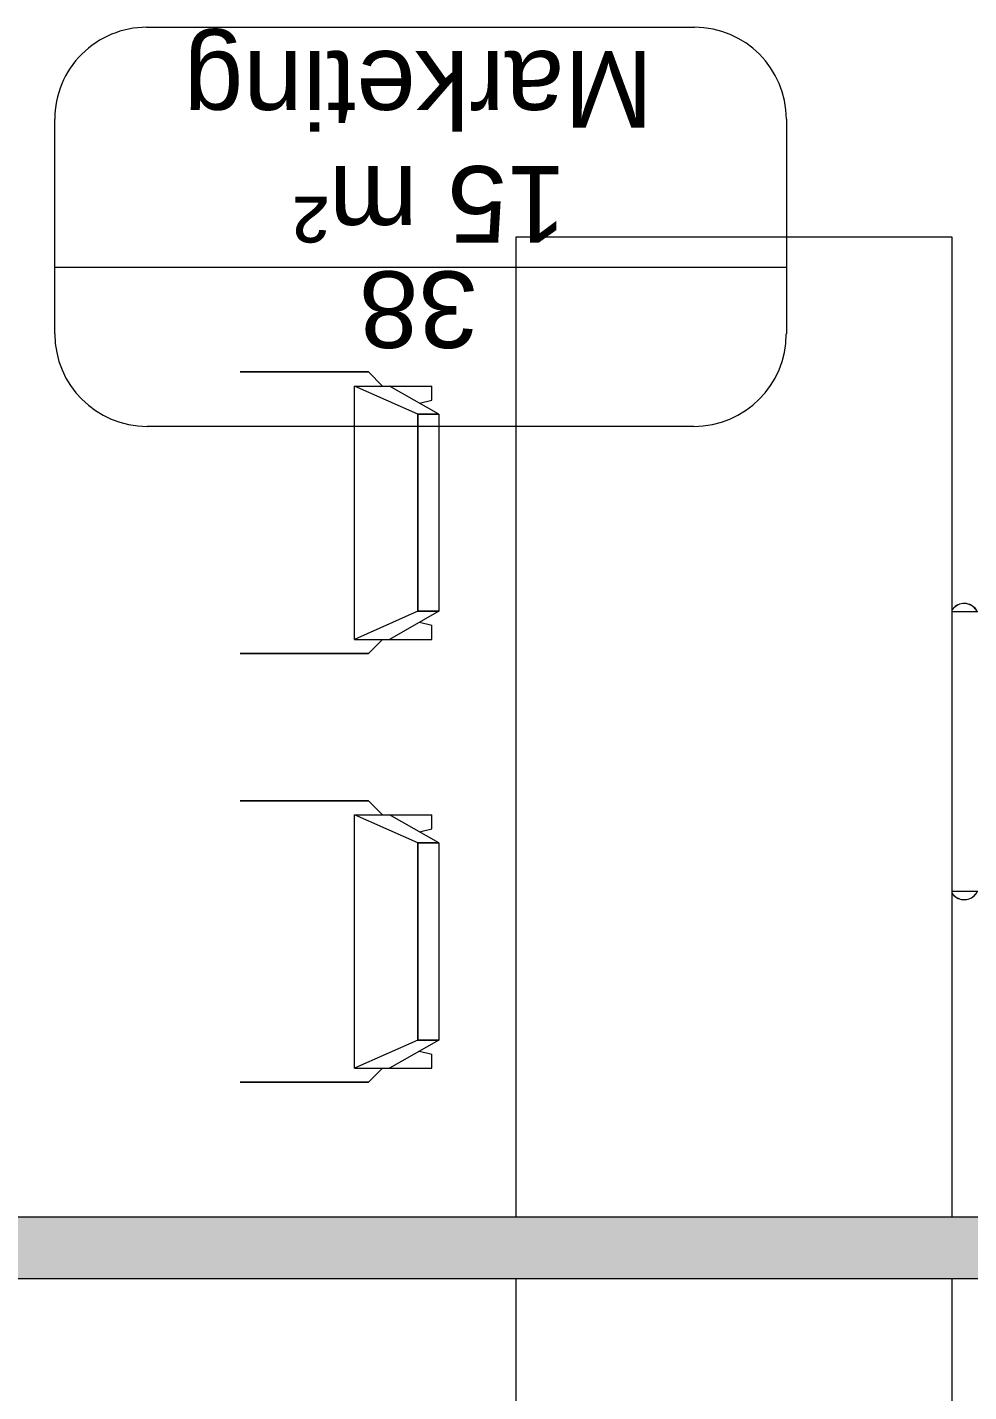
# Model space of a CAD drawing. Header units: centimetres. Extents: x -5566 to 5867, y -120 to 4683.
# Drawn here: x -2229.8 to -2076, y 1367 to 1589.7 of the extents above; entities that cross this region are included whole.
import ezdxf

# ---------------------------------------------------------------- set-up
doc = ezdxf.new("R2010")
doc.units = ezdxf.units.CM
for name, color, linetype, lineweight in [('A-AREA-IDEN', 2, 'Continuous', 5), ('A-WALL-PATT', 111, 'Continuous', 20), ('G-IMPT', 8, 'Continuous', 13), ('I-FURN', 30, 'Continuous', 13), ('I-WALL', 2, 'Continuous', 13)]:
    doc.layers.add(name, color=color, linetype=linetype, lineweight=lineweight)
doc.styles.add('Arial', font='arial.ttf', dxfattribs={"height": 12.5})

# ---------------------------------------------------------------- blocks, each defined once
blk = doc.blocks.new('AR_FUR_Desk_Office - 160_70-V74-Level _9_00')
at = {"layer": 'I-FURN'}
for p, q in [((156.2, -1.83), (-3.8, -1.83)), ((156.2, -73.1), (156.2, -1.83)), ((-3.8, -73.1), (156.2, -73.1))]:
    blk.add_line(p, q, dxfattribs=at)
blk = doc.blocks.new('AR_FUR_Chair_Office - AR_FUR_Chair_Office-V75-Level _9_00')
at = {"layer": 'I-FURN'}
for p, q in [((-22.17, 22.06), (-22.06, 22.17)), ((-18.66, 17.76), (-22.17, 21.27)), ((-21.27, 22.17), (-17.25, 18.15)), ((17.25, 18.15), (21.27, 22.17)), ((22.17, 21.27), (18.66, 17.76)), ((22.06, 22.17), (22.17, 22.06)), ((-21.65, 16.89), (-23.5, 13.21)), ((23.5, 13.21), (21.65, 16.89)), ((-21.65, 14.8), (-23.5, 11.11)), ((23.5, 11.11), (21.65, 14.8)), ((-23.5, 13.21), (-26.67, 11.94)), ((-26.67, 10.67), (-26.67, 11.94)), ((-23.5, 11.94), (-23.5, 13.21)), ((-23.5, 11.94), (-23.5, 11.11)), ((-22.86, 7.93), (-22.86, 11.14)), ((-22.64, 11.55), (-20.59, 12.29)), ((22.86, 11.14), (22.86, 7.93)), ((26.67, 11.94), (23.5, 13.21)), ((23.5, 13.21), (23.5, 11.94)), ((23.5, 11.11), (23.5, 11.94)), ((26.67, 11.94), (26.67, 10.67)), ((-23.5, 10.32), (-26.99, 10.32)), ((-26.99, 10.16), (-26.99, 10.32)), ((-26.99, -6.79), (-26.99, 10.16)), ((-26.67, 10.32), (-26.67, 10.67)), ((-23.5, 10.32), (-26.67, 10.32)), ((-22.91, 11.11), (-23.5, 11.11)), ((-23.5, 11.11), (-23.5, 10.32)), ((-23.5, 10.32), (-23.5, 10.16)), ((-23.5, 10.16), (-23.5, -6.79)), ((-22.86, 11.11), (-22.91, 11.11)), ((-22.86, 11.11), (-22.89, 11.11)), ((-22.86, 11.11), (-22.86, 11.11)), ((22.89, 11.11), (22.86, 11.11)), ((22.91, 11.11), (22.86, 11.11)), ((22.86, 11.11), (22.86, 11.11)), ((23.5, 11.11), (22.91, 11.11)), ((23.5, 10.32), (23.5, 11.11)), ((26.99, 10.32), (23.5, 10.32)), ((23.5, 10.16), (23.5, 10.32)), ((23.5, 10.32), (26.67, 10.32)), ((23.5, -6.79), (23.5, 10.16)), ((26.67, 10.67), (26.67, 10.32)), ((26.99, 10.32), (26.99, 10.16)), ((26.99, 10.16), (26.99, -6.79)), ((-22.86, -16.18), (-22.86, 7.93)), ((22.86, 7.93), (22.86, -16.18)), ((-23.5, -4.13), (-22.86, -4.13)), ((22.86, -4.13), (23.5, -4.13)), ((-26.99, -9.43), (-26.99, -6.79)), ((-23.5, -6.79), (-23.5, -9.43)), ((23.5, -9.43), (23.5, -6.79)), ((26.99, -6.79), (26.99, -9.43)), ((-26.99, -11.46), (-26.99, -9.43)), ((-23.5, -9.43), (-23.5, -11.51)), ((23.5, -11.51), (23.5, -9.43)), ((26.99, -9.43), (26.99, -11.46)), ((-26.99, -11.72), (-26.99, -11.46)), ((-26.99, -11.72), (-23.5, -11.78)), ((-23.5, -11.51), (-23.5, -11.77)), ((23.5, -11.77), (23.5, -11.51)), ((23.5, -11.78), (26.99, -11.72)), ((26.99, -11.46), (26.99, -11.72)), ((-22.86, -17), (-22.86, -16.18)), ((-22.86, -23.73), (-22.86, -17)), ((22.86, -16.18), (22.86, -17)), ((22.86, -17), (22.86, -23.73))]:
    blk.add_line(p, q, dxfattribs=at)
at = {"layer": 'I-FURN', "flags": 128}
for points in [[(-21.27, 22.17), (-21.37, 22.25), (-21.48, 22.3), (-21.6, 22.33), (-21.73, 22.33), (-21.85, 22.3), (-21.96, 22.25), (-22.06, 22.17)], [(22.06, 22.17), (21.96, 22.25), (21.85, 22.3), (21.73, 22.33), (21.6, 22.33), (21.48, 22.3), (21.37, 22.25), (21.27, 22.17)], [(-22.17, 22.06), (-22.25, 21.96), (-22.3, 21.85), (-22.33, 21.73), (-22.33, 21.6), (-22.3, 21.48), (-22.25, 21.37), (-22.17, 21.27)], [(22.17, 21.27), (22.25, 21.37), (22.3, 21.48), (22.33, 21.6), (22.33, 21.73), (22.3, 21.85), (22.25, 21.96), (22.17, 22.06)], [(-20.39, 15.18), (-16.4, 16.31), (-12.36, 17.18), (-8.26, 17.81), (-4.14, 18.19), (0, 18.32), (4.14, 18.19), (8.26, 17.81), (12.36, 17.18), (16.4, 16.31), (20.39, 15.18)], [(-20.97, 17.08), (-21.23, 17.05), (-21.44, 17), (-21.58, 16.95), (-21.65, 16.89)], [(-5.61, 15.5), (-3.16, 15.67), (-0.87, 15.74)], [(0, 15.74), (1.89, 15.72), (4.42, 15.59), (6.32, 15.42)], [(21.65, 16.89), (21.58, 16.95), (21.44, 17), (21.23, 17.05), (20.97, 17.08)], [(-22.85, 11.12), (-22.24, 12.35), (-21.63, 13.57), (-21.02, 14.79)], [(-20.97, 14.99), (-21.23, 14.96), (-21.44, 14.91), (-21.58, 14.86), (-21.65, 14.8)], [(-20.39, 15.18), (-20.64, 15.1), (-20.87, 15.01)], [(-20.19, 12.43), (-18.08, 13.11), (-15.64, 13.78), (-13.69, 14.24)], [(-12.7, 14.45), (-10.7, 14.83), (-8.2, 15.21), (-6.28, 15.42)], [(7.32, 15.31), (9.44, 15.04), (11.93, 14.61), (14.41, 14.08), (16.85, 13.46), (18.95, 12.83)], [(20.87, 15.01), (20.64, 15.1), (20.39, 15.18)], [(21.65, 14.8), (21.58, 14.86), (21.44, 14.91), (21.23, 14.96), (20.97, 14.99)], [(21.02, 14.79), (21.63, 13.57), (22.24, 12.35), (22.85, 11.12)], [(19.89, 12.52), (21.67, 11.92), (22.64, 11.55)]]:
    blk.add_lwpolyline(points, dxfattribs=at)
at = {"layer": 'I-FURN'}
for centre, radius, start, end in [((-21.77, 21.77), 2.41, 135, 299.6706), ((-21.77, 21.77), 2.4, 135, 299.5769), ((-21.77, 21.77), 2.41, 330.3294, 135), ((-21.77, 21.77), 2.4, 330.4231, 135), ((-21.77, 21.77), 1, 135, 275), ((-21.77, 21.77), 1, 355, 135), ((-21.77, 21.77), 0.555, 93.4267, 135), ((21.77, 21.77), 2.41, 129, 209.6706), ((21.77, 21.77), 2.4, 129, 209.5769), ((21.77, 21.77), 2.41, 45, 128.6608), ((21.77, 21.77), 2.4, 45, 128.913), ((21.77, 21.77), 2.41, 240.3294, 45), ((21.77, 21.77), 2.4, 240.4231, 45), ((21.77, 21.77), 1, 45, 185), ((21.77, 21.77), 1, 265, 45), ((21.77, 21.77), 0.555, 45, 86.5733), ((-21.77, 21.77), 0.555, 135, 176.5733), ((21.77, 21.77), 0.555, 3.4267, 45), ((-22.86, 13.21), 0.635, 127.5514, 180), ((22.86, 13.21), 0.635, 360, 52.4486), ((-22.91, 11.43), 0.317, 270, 280.5561), ((22.91, 11.43), 0.317, 259.4439, 270), ((-21.77, -21.77), 2.41, 117, 225), ((-21.77, -21.77), 2.4, 117, 225), ((21.77, -21.77), 2.4, 315, 63), ((21.77, -21.77), 2.41, 315, 63), ((-21.77, -21.77), 2.41, 225, 234.4467), ((-21.77, -21.77), 2.4, 225, 234.8831), ((21.77, -21.77), 2.4, 305.1169, 315), ((21.77, -21.77), 2.41, 305.5533, 315)]:
    blk.add_arc(centre, radius, start, end, dxfattribs=at)
for points, knots in [([(20.39, 17.28), (16.73, 18.43), (9.22, 20.11), (-4.62, 20.82), (-14.54, 19.12), (-20.39, 17.28)], [-1, -1, -1, -1, -0.722222, -0.444444, 0, 0, 0, 0]), ([(-20.39, 15.08), (-14.54, 16.92), (-4.62, 18.62), (9.22, 17.92), (16.73, 16.23), (20.39, 15.08)], [0, 0, 0, 0, 0.444444, 0.722222, 1, 1, 1, 1])]:
    blk.add_open_spline(points, degree=3, knots=knots, dxfattribs=at)
for points in [[(-20.87, 17.11), (-20.89, 17.1), (-20.92, 17.09), (-20.95, 17.09), (-20.97, 17.08)], [(-20.39, 17.28), (-20.47, 17.25), (-20.64, 17.2), (-20.79, 17.14), (-20.87, 17.11)], [(20.87, 17.11), (20.79, 17.14), (20.64, 17.2), (20.47, 17.25), (20.39, 17.28)], [(20.97, 17.08), (20.95, 17.09), (20.92, 17.09), (20.89, 17.1), (20.87, 17.11)], [(-23.42, 13.51), (-23.42, 13.5), (-23.43, 13.49), (-23.43, 13.49)], [(-23.33, 13.63), (-23.34, 13.62), (-23.34, 13.62), (-23.35, 13.61)], [(-21.02, 14.79), (-21.02, 14.8), (-21, 14.81), (-20.97, 14.83), (-20.95, 14.84)], [(-20.87, 15.01), (-20.89, 15.01), (-20.92, 15), (-20.95, 14.99), (-20.97, 14.99)], [(-20.95, 14.84), (-20.93, 14.86), (-20.88, 14.89), (-20.78, 14.94), (-20.66, 14.98), (-20.53, 15.03), (-20.44, 15.07), (-20.39, 15.08)], [(20.39, 15.08), (20.44, 15.07), (20.53, 15.03), (20.66, 14.98), (20.78, 14.94), (20.88, 14.89), (20.93, 14.86), (20.95, 14.84)], [(20.97, 14.99), (20.95, 14.99), (20.92, 15), (20.89, 15.01), (20.87, 15.01)], [(20.95, 14.84), (20.97, 14.83), (21, 14.81), (21.02, 14.8), (21.02, 14.79)], [(23.35, 13.61), (23.34, 13.62), (23.34, 13.62), (23.33, 13.63)], [(23.43, 13.49), (23.43, 13.49), (23.42, 13.5), (23.42, 13.51)], [(-22.86, 11.12), (-22.86, 11.12), (-22.86, 11.12), (-22.85, 11.12)], [(22.85, 11.12), (22.86, 11.12), (22.86, 11.12), (22.86, 11.12)]]:
    blk.add_open_spline(points, degree=3, dxfattribs=at)
blk = doc.blocks.new('AR_FUR_Desk_Office - 160_70-V19-Level _9_00')
at = {"layer": 'I-FURN'}
for p, q in [((156.2, 73.1), (-3.8, 73.1)), ((156.2, 1.83), (156.2, 73.1)), ((-3.8, 1.83), (156.2, 1.83))]:
    blk.add_line(p, q, dxfattribs=at)
blk = doc.blocks.new('AR_FUR_Chair_Armless - 12ZSTG16_dwg-385050-Level _9_00')
at = {"layer": 'G-IMPT', "lineweight": 5}
for p, q in [((-48.26, 20.68), (-45.96, 22.98)), ((-45.96, 22.98), (-48.26, 20.68)), ((-45.96, 22.98), (-25, 22.98)), ((-25, 22.98), (-45.96, 22.98)), ((-57.45, 16.09), (-49.41, 20.68)), ((-57.45, 16.09), (-49.41, 20.68)), ((-56.3, 20.68), (-56.3, 18.38)), ((-49.41, 20.68), (-56.3, 20.68)), ((-54.01, 16.09), (-43.66, 20.68)), ((-54.01, 16.09), (-43.66, 20.68)), ((-43.66, 20.68), (-49.41, 20.68)), ((-43.66, 20.68), (-43.66, -20.68)), ((-54.3, 17.89), (-56.3, 18.38)), ((-57.45, -16.09), (-57.45, 16.09)), ((-57.45, 16.09), (-54.01, 16.09)), ((-57.45, -16.09), (-57.45, 16.09)), ((-54.01, 16.09), (-57.45, 16.09)), ((-54.01, -16.09), (-54.01, 16.09)), ((-54.01, 16.09), (-54.01, -16.09)), ((-57.45, -16.09), (-54.01, -16.09)), ((-57.45, -16.09), (-49.41, -20.68)), ((-54.01, -16.09), (-57.45, -16.09)), ((-57.45, -16.09), (-49.41, -20.68)), ((-54.01, -16.09), (-43.66, -20.68)), ((-54.01, -16.09), (-43.66, -20.68)), ((-54.3, -17.89), (-56.3, -18.38)), ((-56.3, -18.38), (-56.3, -20.68)), ((-49.41, -20.68), (-56.3, -20.68)), ((-43.66, -20.68), (-49.41, -20.68)), ((-45.96, -22.98), (-48.26, -20.68)), ((-45.96, -22.98), (-48.26, -20.68)), ((-45.96, -22.98), (-25, -22.98)), ((-25, -22.98), (-45.96, -22.98))]:
    blk.add_line(p, q, dxfattribs=at)
blk = doc.blocks.new('AR_FUR_Chair_Armless - AR_FUR_Chair_Armless-385056-Level _9_00')
blk.add_blockref('AR_FUR_Chair_Armless - 12ZSTG16_dwg-385050-Level _9_00', (0, 0))
blk = doc.blocks.new('AR_TAG_Room - Room_Number_Area-320731-Level _9_00')
at = {"layer": 'A-AREA-IDEN'}
for p, q in [((-0.8926, 0.5188), (0.8926, 0.5188)), ((-1.1946, 0), (-1.1946, 0.2169)), ((1.1946, 0.2169), (1.1946, 0)), ((-1.1946, -0.4845), (-1.1946, 0)), ((-1.1946, 0), (1.1946, 0)), ((1.1946, 0), (1.1946, -0.4845)), ((0.8947, -0.7844), (-0.8947, -0.7844))]:
    blk.add_line(p, q, dxfattribs=at)
for centre, radius, start, end in [((-0.8926, 0.2169), 0.3019, 90, 180), ((0.8926, 0.2169), 0.3019, 0, 90), ((-0.8947, -0.4845), 0.2999, 180, 270), ((0.8947, -0.4845), 0.2999, 270, 0)]:
    blk.add_arc(centre, radius, start, end, dxfattribs=at)

msp = doc.modelspace()

# ---------------------------------------------------------------- hatches: boundary and pattern name
at = {"layer": 'A-WALL-PATT', "lineweight": 13}
msp.add_hatch(color=256, dxfattribs=at).paths.add_polyline_path([(-2345.5, 1385.49), (-1989.5, 1385.49), (-1989.5, 1395.49), (-2345.5, 1395.49)], flags=0)

# ---------------------------------------------------------------- linework, layer by layer
at = {"layer": 'I-WALL', "lineweight": 20}
for p, q in [((-1989.5, 1395.49), (-2345.5, 1395.49)), ((-2345.5, 1385.49), (-1989.5, 1385.49))]:
    msp.add_line(p, q, dxfattribs=at)

# ---------------------------------------------------------------- block references
at = {"layer": 'A-AREA-IDEN', "xscale": 49.99999999999998, "yscale": 49.99999999999998, "zscale": 49.99999999999998, "rotation": 180}
msp.add_blockref('AR_TAG_Room - Room_Number_Area-320731-Level _9_00', (-2165.54, 1550.52), dxfattribs=at)
at = {"layer": 'I-FURN'}
for name, p, rotation in [('AR_FUR_Desk_Office - 160_70-V19-Level _9_00', (-2076.9, 1399.29), 89.99999999999999), ('AR_FUR_Chair_Armless - AR_FUR_Chair_Armless-385056-Level _9_00', (-2220, 1510.49), 179.9999999999999), ('AR_FUR_Chair_Office - AR_FUR_Chair_Office-V75-Level _9_00', (-2055, 1471.49), 270), ('AR_FUR_Chair_Armless - AR_FUR_Chair_Armless-385056-Level _9_00', (-2220, 1440.49), 179.9999999999999), ('AR_FUR_Desk_Office - 160_70-V74-Level _9_00', (-2076.9, 1381.69), 270)]:
    msp.add_blockref(name, p, dxfattribs=dict(at, rotation=rotation))

# ---------------------------------------------------------------- texts
at = {"layer": 'A-AREA-IDEN', "char_height": 12.5, "attachment_point": 1, "rotation": 180, "style": 'Arial'}
for s, insert, width in [('Marketing', (-2127.55, 1573.35), 92.1941), ('15 m²', (-2141.71, 1554.58), 54.5147), ('38', (-2156.18, 1537.39), 23.2489)]:
    msp.add_mtext(s, dxfattribs=dict(at, insert=insert, width=width))

doc.saveas('drawing.dxf')
